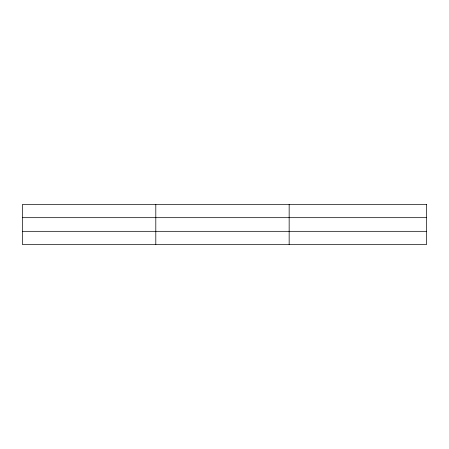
<?xml version="1.0" encoding="UTF-8"?>
<svg xmlns="http://www.w3.org/2000/svg" width="449" height="449" viewBox="0 0 449 449"><rect width="100%" height="100%" fill="white"/><g stroke="black" fill="none" stroke-linecap="round" stroke-linejoin="round"><path stroke-width="0.67" d="M155.803 204.424L155.803 244.576M289.156 204.424L289.156 244.576M22.45 217.675L426.55 217.675M22.45 231.325L426.55 231.325M426.55 204.424L426.55 244.576L22.45 244.576L22.45 204.424L426.55 204.424"/></g></svg>
